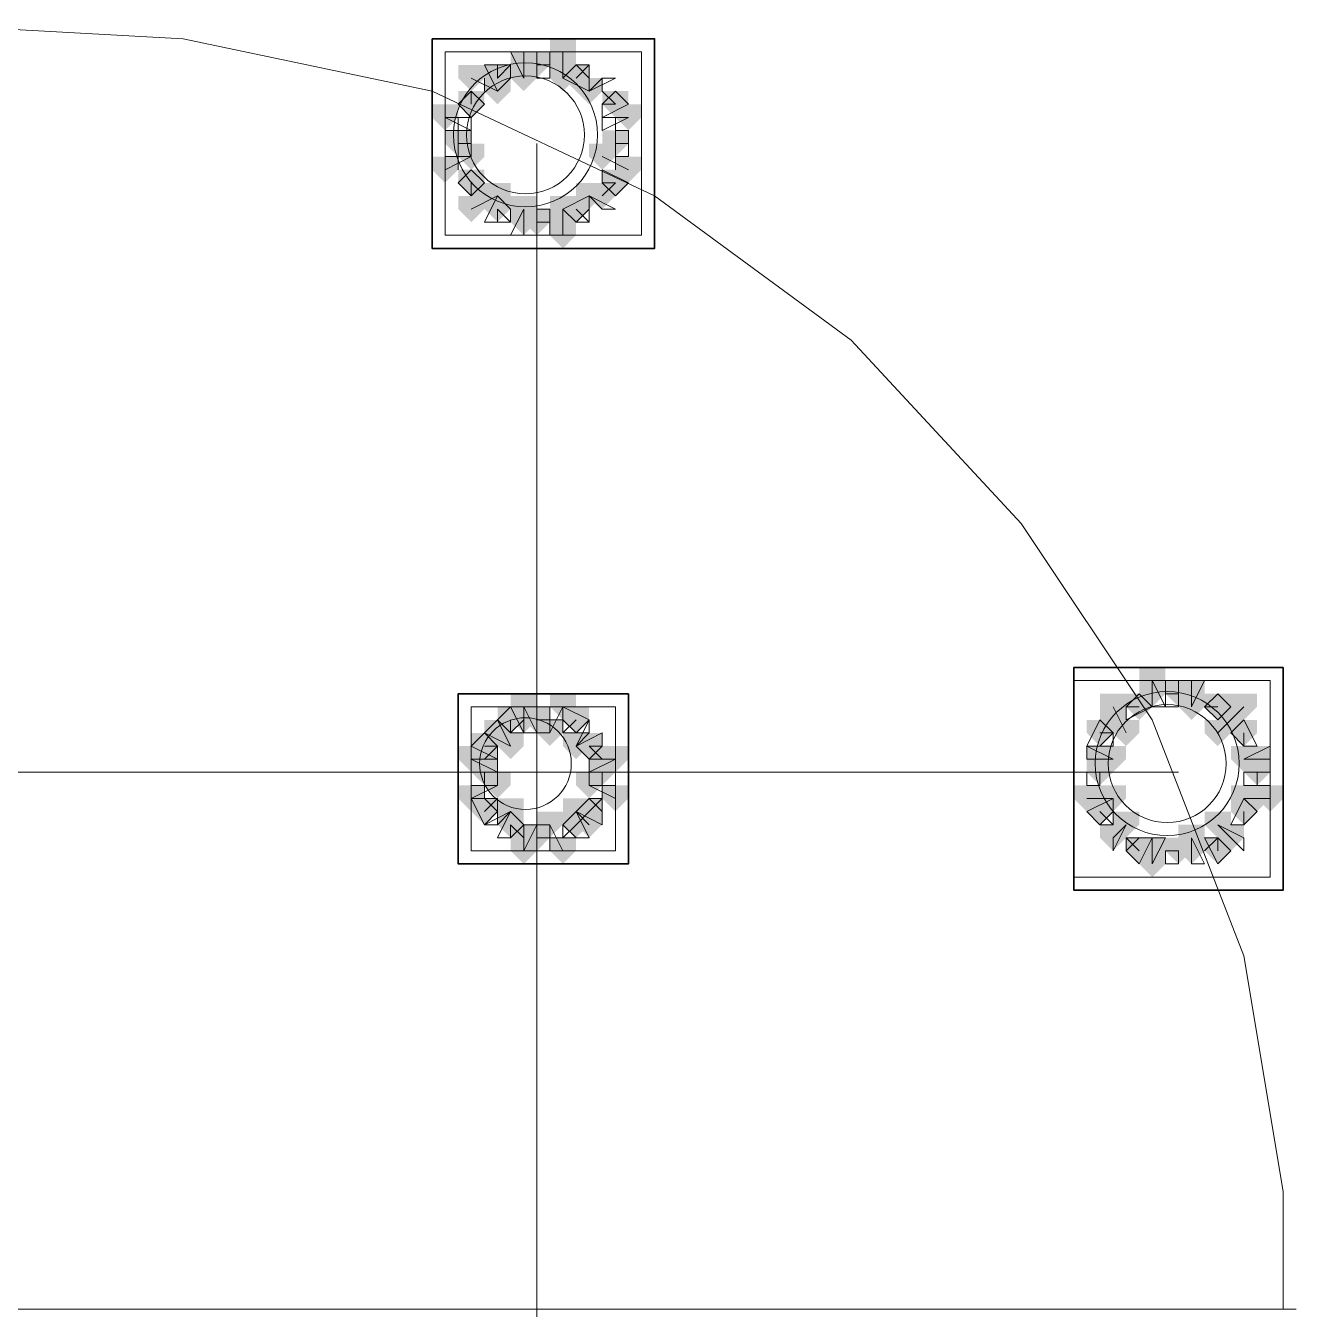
# Model space of a CAD drawing. Header units: millimetres. Extents: x 2315 to 4619, y 1334 to 1897.
# Drawn here: x 4074.12 to 4080.05, y 1554.71 to 1560.69 of the extents above; entities that cross this region are included whole.
import ezdxf

# ---------------------------------------------------------------- set-up
doc = ezdxf.new("R2010")
doc.units = ezdxf.units.MM
for name, color, linetype, true_color in [('PDF_10', 7, 'Continuous', 0x00b85c), ('PDF_AXIS', 7, 'Continuous', 0x00b85c), ('PDF_柱构件', 7, 'Continuous', 0x00b85c), ('PDF_转运站初步方案', 7, 'Continuous', 0x00b85c)]:
    doc.layers.add(name, color=color, linetype=linetype, true_color=true_color)
doc.layers.add('PDF_中心线层', color=1, linetype='Continuous')
doc.layers.add('PDF_粗实线层', color=7, linetype='Continuous')

msp = doc.modelspace()

# ---------------------------------------------------------------- hatches: boundary and pattern name
at = {"layer": 'PDF_10', "transparency": 33554559}
for points in [[(4076.5026, 1560.5703), (4076.4415, 1560.5703), (4076.4415, 1560.5093), (4076.5026, 1560.4482), (4076.5637, 1560.5093), (4076.5637, 1560.5703)], [(4076.5026, 1560.5703), (4076.4415, 1560.5703), (4076.4415, 1560.5093), (4076.5026, 1560.4482), (4076.5637, 1560.5093), (4076.5637, 1560.5703)], [(4076.3194, 1560.5093), (4076.2583, 1560.5093), (4076.2583, 1560.4482), (4076.3194, 1560.3871), (4076.3804, 1560.4482), (4076.3804, 1560.5093)], [(4076.3194, 1560.5093), (4076.2583, 1560.5093), (4076.2583, 1560.4482), (4076.3194, 1560.3871), (4076.3804, 1560.4482), (4076.3804, 1560.5093)], [(4076.6858, 1560.5093), (4076.6248, 1560.5093), (4076.6248, 1560.4482), (4076.6858, 1560.3871), (4076.7469, 1560.4482), (4076.7469, 1560.5093)], [(4076.6858, 1560.5093), (4076.6248, 1560.5093), (4076.6248, 1560.4482), (4076.6858, 1560.3871), (4076.7469, 1560.4482), (4076.7469, 1560.5093)], [(4076.1972, 1560.3871), (4076.1361, 1560.3871), (4076.1361, 1560.326), (4076.1972, 1560.2649), (4076.2583, 1560.326), (4076.2583, 1560.3871)], [(4076.1972, 1560.3871), (4076.1361, 1560.3871), (4076.1361, 1560.326), (4076.1972, 1560.2649), (4076.2583, 1560.326), (4076.2583, 1560.3871)], [(4076.1972, 1560.3871), (4076.1361, 1560.3871), (4076.1361, 1560.326), (4076.1972, 1560.2649), (4076.2583, 1560.326), (4076.2583, 1560.3871)], [(4076.8691, 1560.3871), (4076.808, 1560.3871), (4076.808, 1560.326), (4076.8691, 1560.2649), (4076.9302, 1560.326), (4076.9302, 1560.3871)], [(4076.8691, 1560.3871), (4076.808, 1560.3871), (4076.808, 1560.326), (4076.8691, 1560.2649), (4076.9302, 1560.326), (4076.9302, 1560.3871)], [(4076.1361, 1560.2039), (4076.075, 1560.2039), (4076.075, 1560.1428), (4076.1361, 1560.0817), (4076.1972, 1560.1428), (4076.1972, 1560.2039)], [(4076.1361, 1560.2039), (4076.075, 1560.2039), (4076.075, 1560.1428), (4076.1361, 1560.0817), (4076.1972, 1560.1428), (4076.1972, 1560.2039)], [(4076.8691, 1560.2039), (4076.808, 1560.2039), (4076.808, 1560.1428), (4076.8691, 1560.0817), (4076.9302, 1560.1428), (4076.9302, 1560.2039)], [(4076.8691, 1560.2039), (4076.808, 1560.2039), (4076.808, 1560.1428), (4076.8691, 1560.0817), (4076.9302, 1560.1428), (4076.9302, 1560.2039)], [(4076.1972, 1560.0206), (4076.1361, 1560.0206), (4076.1361, 1559.9595), (4076.1972, 1559.8985), (4076.2583, 1559.9595), (4076.2583, 1560.0206)], [(4076.1972, 1560.0206), (4076.1361, 1560.0206), (4076.1361, 1559.9595), (4076.1972, 1559.8985), (4076.2583, 1559.9595), (4076.2583, 1560.0206)], [(4076.1972, 1560.0206), (4076.1361, 1560.0206), (4076.1361, 1559.9595), (4076.1972, 1559.8985), (4076.2583, 1559.9595), (4076.2583, 1560.0206)], [(4076.8691, 1560.0206), (4076.808, 1560.0206), (4076.808, 1559.9595), (4076.8691, 1559.8985), (4076.9302, 1559.9595), (4076.9302, 1560.0206)], [(4076.8691, 1560.0206), (4076.808, 1560.0206), (4076.808, 1559.9595), (4076.8691, 1559.8985), (4076.9302, 1559.9595), (4076.9302, 1560.0206)], [(4076.3194, 1559.8985), (4076.2583, 1559.8985), (4076.2583, 1559.8374), (4076.3194, 1559.7763), (4076.3804, 1559.8374), (4076.3804, 1559.8985)], [(4076.3194, 1559.8985), (4076.2583, 1559.8985), (4076.2583, 1559.8374), (4076.3194, 1559.7763), (4076.3804, 1559.8374), (4076.3804, 1559.8985)], [(4076.6858, 1559.8985), (4076.6248, 1559.8985), (4076.6248, 1559.8374), (4076.6858, 1559.7763), (4076.7469, 1559.8374), (4076.7469, 1559.8985)], [(4076.6858, 1559.8985), (4076.6248, 1559.8985), (4076.6248, 1559.8374), (4076.6858, 1559.7763), (4076.7469, 1559.8374), (4076.7469, 1559.8985)], [(4076.5026, 1559.8374), (4076.4415, 1559.8374), (4076.4415, 1559.7763), (4076.5026, 1559.7152), (4076.5637, 1559.7763), (4076.5637, 1559.8374)], [(4076.5026, 1559.8374), (4076.4415, 1559.8374), (4076.4415, 1559.7763), (4076.5026, 1559.7152), (4076.5637, 1559.7763), (4076.5637, 1559.8374)], [(4079.4956, 1557.6385), (4079.4345, 1557.6385), (4079.4345, 1557.5774), (4079.4956, 1557.5163), (4079.5566, 1557.5774), (4079.5566, 1557.6385)], [(4079.4956, 1557.6385), (4079.4345, 1557.6385), (4079.4345, 1557.5774), (4079.4956, 1557.5163), (4079.5566, 1557.5774), (4079.5566, 1557.6385)], [(4079.3123, 1557.5774), (4079.2512, 1557.5774), (4079.2512, 1557.5163), (4079.3123, 1557.4552), (4079.3734, 1557.5163), (4079.3734, 1557.5774)], [(4079.3123, 1557.5774), (4079.2512, 1557.5774), (4079.2512, 1557.5163), (4079.3123, 1557.4552), (4079.3734, 1557.5163), (4079.3734, 1557.5774)], [(4079.6788, 1557.5774), (4079.6177, 1557.5774), (4079.6177, 1557.5163), (4079.6788, 1557.4552), (4079.7399, 1557.5163), (4079.7399, 1557.5774)], [(4079.6788, 1557.5774), (4079.6177, 1557.5774), (4079.6177, 1557.5163), (4079.6788, 1557.4552), (4079.7399, 1557.5163), (4079.7399, 1557.5774)], [(4079.6788, 1557.5774), (4079.6177, 1557.5774), (4079.6177, 1557.5163), (4079.6788, 1557.4552), (4079.7399, 1557.5163), (4079.7399, 1557.5774)], [(4076.3804, 1557.5163), (4076.3194, 1557.5163), (4076.3194, 1557.4552), (4076.3804, 1557.3941), (4076.4415, 1557.4552), (4076.4415, 1557.5163)], [(4076.3804, 1557.5163), (4076.3194, 1557.5163), (4076.3194, 1557.4552), (4076.3804, 1557.3941), (4076.4415, 1557.4552), (4076.4415, 1557.5163)], [(4076.5026, 1557.5163), (4076.4415, 1557.5163), (4076.4415, 1557.4552), (4076.5026, 1557.3941), (4076.5637, 1557.4552), (4076.5637, 1557.5163)], [(4076.5026, 1557.5163), (4076.4415, 1557.5163), (4076.4415, 1557.4552), (4076.5026, 1557.3941), (4076.5637, 1557.4552), (4076.5637, 1557.5163)], [(4076.6858, 1557.5163), (4076.6248, 1557.5163), (4076.6248, 1557.4552), (4076.6858, 1557.3941), (4076.7469, 1557.4552), (4076.7469, 1557.5163)], [(4076.6858, 1557.5163), (4076.6248, 1557.5163), (4076.6248, 1557.4552), (4076.6858, 1557.3941), (4076.7469, 1557.4552), (4076.7469, 1557.5163)], [(4079.1291, 1557.4552), (4079.068, 1557.4552), (4079.068, 1557.3941), (4079.1291, 1557.333), (4079.1902, 1557.3941), (4079.1902, 1557.4552)], [(4079.1291, 1557.4552), (4079.068, 1557.4552), (4079.068, 1557.3941), (4079.1291, 1557.333), (4079.1902, 1557.3941), (4079.1902, 1557.4552)], [(4079.801, 1557.4552), (4079.7399, 1557.4552), (4079.7399, 1557.3941), (4079.801, 1557.333), (4079.8621, 1557.3941), (4079.8621, 1557.4552)], [(4079.801, 1557.4552), (4079.7399, 1557.4552), (4079.7399, 1557.3941), (4079.801, 1557.333), (4079.8621, 1557.3941), (4079.8621, 1557.4552)], [(4079.801, 1557.4552), (4079.7399, 1557.4552), (4079.7399, 1557.3941), (4079.801, 1557.333), (4079.8621, 1557.3941), (4079.8621, 1557.4552)], [(4076.2583, 1557.3941), (4076.1972, 1557.3941), (4076.1972, 1557.333), (4076.2583, 1557.272), (4076.3194, 1557.333), (4076.3194, 1557.3941)], [(4076.2583, 1557.3941), (4076.1972, 1557.3941), (4076.1972, 1557.333), (4076.2583, 1557.272), (4076.3194, 1557.333), (4076.3194, 1557.3941)], [(4076.7469, 1557.3941), (4076.6858, 1557.3941), (4076.6858, 1557.333), (4076.7469, 1557.272), (4076.808, 1557.333), (4076.808, 1557.3941)], [(4076.7469, 1557.3941), (4076.6858, 1557.3941), (4076.6858, 1557.333), (4076.7469, 1557.272), (4076.808, 1557.333), (4076.808, 1557.3941)], [(4076.2583, 1557.272), (4076.1972, 1557.272), (4076.1972, 1557.2109), (4076.2583, 1557.1498), (4076.3194, 1557.2109), (4076.3194, 1557.272)], [(4076.2583, 1557.272), (4076.1972, 1557.272), (4076.1972, 1557.2109), (4076.2583, 1557.1498), (4076.3194, 1557.2109), (4076.3194, 1557.272)], [(4076.808, 1557.272), (4076.7469, 1557.272), (4076.7469, 1557.2109), (4076.808, 1557.1498), (4076.8691, 1557.2109), (4076.8691, 1557.272)], [(4076.808, 1557.272), (4076.7469, 1557.272), (4076.7469, 1557.2109), (4076.808, 1557.1498), (4076.8691, 1557.2109), (4076.8691, 1557.272)], [(4079.1291, 1557.272), (4079.068, 1557.272), (4079.068, 1557.2109), (4079.1291, 1557.1498), (4079.1902, 1557.2109), (4079.1902, 1557.272)], [(4079.1291, 1557.272), (4079.068, 1557.272), (4079.068, 1557.2109), (4079.1291, 1557.1498), (4079.1902, 1557.2109), (4079.1902, 1557.272)], [(4079.8621, 1557.272), (4079.801, 1557.272), (4079.801, 1557.2109), (4079.8621, 1557.1498), (4079.9231, 1557.2109), (4079.9231, 1557.272)], [(4079.8621, 1557.272), (4079.801, 1557.272), (4079.801, 1557.2109), (4079.8621, 1557.1498), (4079.9231, 1557.2109), (4079.9231, 1557.272)], [(4076.2583, 1557.0887), (4076.1972, 1557.0887), (4076.1972, 1557.0276), (4076.2583, 1556.9666), (4076.3194, 1557.0276), (4076.3194, 1557.0887)], [(4076.2583, 1557.0887), (4076.1972, 1557.0887), (4076.1972, 1557.0276), (4076.2583, 1556.9666), (4076.3194, 1557.0276), (4076.3194, 1557.0887)], [(4076.7469, 1557.0887), (4076.6858, 1557.0887), (4076.6858, 1557.0276), (4076.7469, 1556.9666), (4076.808, 1557.0276), (4076.808, 1557.0887)], [(4076.7469, 1557.0887), (4076.6858, 1557.0887), (4076.6858, 1557.0276), (4076.7469, 1556.9666), (4076.808, 1557.0276), (4076.808, 1557.0887)], [(4079.1291, 1557.0887), (4079.068, 1557.0887), (4079.068, 1557.0276), (4079.1291, 1556.9666), (4079.1902, 1557.0276), (4079.1902, 1557.0887)], [(4079.1291, 1557.0887), (4079.068, 1557.0887), (4079.068, 1557.0276), (4079.1291, 1556.9666), (4079.1902, 1557.0276), (4079.1902, 1557.0887)], [(4079.801, 1557.0887), (4079.7399, 1557.0887), (4079.7399, 1557.0276), (4079.801, 1556.9666), (4079.8621, 1557.0276), (4079.8621, 1557.0887)], [(4079.801, 1557.0887), (4079.7399, 1557.0887), (4079.7399, 1557.0276), (4079.801, 1556.9666), (4079.8621, 1557.0276), (4079.8621, 1557.0887)], [(4076.3804, 1557.0276), (4076.3194, 1557.0276), (4076.3194, 1556.9666), (4076.3804, 1556.9055), (4076.4415, 1556.9666), (4076.4415, 1557.0276)], [(4076.3804, 1557.0276), (4076.3194, 1557.0276), (4076.3194, 1556.9666), (4076.3804, 1556.9055), (4076.4415, 1556.9666), (4076.4415, 1557.0276)], [(4076.6858, 1557.0276), (4076.6248, 1557.0276), (4076.6248, 1556.9666), (4076.6858, 1556.9055), (4076.7469, 1556.9666), (4076.7469, 1557.0276)], [(4076.6858, 1557.0276), (4076.6248, 1557.0276), (4076.6248, 1556.9666), (4076.6858, 1556.9055), (4076.7469, 1556.9666), (4076.7469, 1557.0276)], [(4076.5026, 1556.9666), (4076.4415, 1556.9666), (4076.4415, 1556.9055), (4076.5026, 1556.8444), (4076.5637, 1556.9055), (4076.5637, 1556.9666)], [(4076.5026, 1556.9666), (4076.4415, 1556.9666), (4076.4415, 1556.9055), (4076.5026, 1556.8444), (4076.5637, 1556.9055), (4076.5637, 1556.9666)], [(4079.3123, 1556.9055), (4079.2512, 1556.9055), (4079.2512, 1556.8444), (4079.3123, 1556.7833), (4079.3734, 1556.8444), (4079.3734, 1556.9055)], [(4079.3123, 1556.9055), (4079.2512, 1556.9055), (4079.2512, 1556.8444), (4079.3123, 1556.7833), (4079.3734, 1556.8444), (4079.3734, 1556.9055)], [(4079.4956, 1556.9055), (4079.4345, 1556.9055), (4079.4345, 1556.8444), (4079.4956, 1556.7833), (4079.5566, 1556.8444), (4079.5566, 1556.9055)], [(4079.4956, 1556.9055), (4079.4345, 1556.9055), (4079.4345, 1556.8444), (4079.4956, 1556.7833), (4079.5566, 1556.8444), (4079.5566, 1556.9055)], [(4079.6788, 1556.9055), (4079.6177, 1556.9055), (4079.6177, 1556.8444), (4079.6788, 1556.7833), (4079.7399, 1556.8444), (4079.7399, 1556.9055)], [(4079.6788, 1556.9055), (4079.6177, 1556.9055), (4079.6177, 1556.8444), (4079.6788, 1556.7833), (4079.7399, 1556.8444), (4079.7399, 1556.9055)]]:
    msp.add_hatch(color=256, dxfattribs=at).paths.add_polyline_path(points)
at = {"layer": 'PDF_柱构件', "transparency": 33554559}
for points in [[(4076.6248, 1560.6314), (4076.5637, 1560.6314), (4076.5637, 1560.5703), (4076.6248, 1560.5093), (4076.6858, 1560.5703), (4076.6858, 1560.6314)], [(4076.4415, 1560.5703), (4076.3804, 1560.5703), (4076.3804, 1560.5093), (4076.4415, 1560.4482), (4076.5026, 1560.5093), (4076.5026, 1560.5703)], [(4076.6248, 1560.5703), (4076.5637, 1560.5703), (4076.5637, 1560.5093), (4076.6248, 1560.4482), (4076.6858, 1560.5093), (4076.6858, 1560.5703)], [(4076.1972, 1560.5093), (4076.1361, 1560.5093), (4076.1361, 1560.4482), (4076.1972, 1560.3871), (4076.2583, 1560.4482), (4076.2583, 1560.5093)], [(4076.4415, 1560.5093), (4076.3804, 1560.5093), (4076.3804, 1560.4482), (4076.4415, 1560.3871), (4076.5026, 1560.4482), (4076.5026, 1560.5093)], [(4076.6248, 1560.5093), (4076.5637, 1560.5093), (4076.5637, 1560.4482), (4076.6248, 1560.3871), (4076.6858, 1560.4482), (4076.6858, 1560.5093)], [(4076.3194, 1560.4482), (4076.2583, 1560.4482), (4076.2583, 1560.3871), (4076.3194, 1560.326), (4076.3804, 1560.3871), (4076.3804, 1560.4482)], [(4076.7469, 1560.4482), (4076.6858, 1560.4482), (4076.6858, 1560.3871), (4076.7469, 1560.326), (4076.808, 1560.3871), (4076.808, 1560.4482)], [(4076.075, 1560.326), (4076.0139, 1560.326), (4076.0139, 1560.2649), (4076.075, 1560.2039), (4076.1361, 1560.2649), (4076.1361, 1560.326)], [(4076.9302, 1560.326), (4076.8691, 1560.326), (4076.8691, 1560.2649), (4076.9302, 1560.2039), (4076.9912, 1560.2649), (4076.9912, 1560.326)], [(4076.1972, 1560.1428), (4076.1361, 1560.1428), (4076.1361, 1560.0817), (4076.1972, 1560.0206), (4076.2583, 1560.0817), (4076.2583, 1560.1428)], [(4076.808, 1560.1428), (4076.7469, 1560.1428), (4076.7469, 1560.0817), (4076.808, 1560.0206), (4076.8691, 1560.0817), (4076.8691, 1560.1428)], [(4076.075, 1560.0817), (4076.0139, 1560.0817), (4076.0139, 1560.0206), (4076.075, 1559.9595), (4076.1361, 1560.0206), (4076.1361, 1560.0817)], [(4076.9302, 1560.0817), (4076.8691, 1560.0817), (4076.8691, 1560.0206), (4076.9302, 1559.9595), (4076.9912, 1560.0206), (4076.9912, 1560.0817)], [(4076.2583, 1559.9595), (4076.1972, 1559.9595), (4076.1972, 1559.8985), (4076.2583, 1559.8374), (4076.3194, 1559.8985), (4076.3194, 1559.9595)], [(4076.3194, 1559.9595), (4076.2583, 1559.9595), (4076.2583, 1559.8985), (4076.3194, 1559.8374), (4076.3804, 1559.8985), (4076.3804, 1559.9595)], [(4076.7469, 1559.9595), (4076.6858, 1559.9595), (4076.6858, 1559.8985), (4076.7469, 1559.8374), (4076.808, 1559.8985), (4076.808, 1559.9595)], [(4076.808, 1559.9595), (4076.7469, 1559.9595), (4076.7469, 1559.8985), (4076.808, 1559.8374), (4076.8691, 1559.8985), (4076.8691, 1559.9595)], [(4076.1972, 1559.8985), (4076.1361, 1559.8985), (4076.1361, 1559.8374), (4076.1972, 1559.7763), (4076.2583, 1559.8374), (4076.2583, 1559.8985)], [(4076.4415, 1559.8985), (4076.3804, 1559.8985), (4076.3804, 1559.8374), (4076.4415, 1559.7763), (4076.5026, 1559.8374), (4076.5026, 1559.8985)], [(4076.6248, 1559.8985), (4076.5637, 1559.8985), (4076.5637, 1559.8374), (4076.6248, 1559.7763), (4076.6858, 1559.8374), (4076.6858, 1559.8985)], [(4076.4415, 1559.8374), (4076.3804, 1559.8374), (4076.3804, 1559.7763), (4076.4415, 1559.7152), (4076.5026, 1559.7763), (4076.5026, 1559.8374)], [(4076.6248, 1559.8374), (4076.5637, 1559.8374), (4076.5637, 1559.7763), (4076.6248, 1559.7152), (4076.6858, 1559.7763), (4076.6858, 1559.8374)], [(4076.6248, 1559.7763), (4076.5637, 1559.7763), (4076.5637, 1559.7152), (4076.6248, 1559.6541), (4076.6858, 1559.7152), (4076.6858, 1559.7763)], [(4079.3734, 1557.6995), (4079.3123, 1557.6995), (4079.3123, 1557.6385), (4079.3734, 1557.5774), (4079.4345, 1557.6385), (4079.4345, 1557.6995)], [(4079.3734, 1557.6385), (4079.3123, 1557.6385), (4079.3123, 1557.5774), (4079.3734, 1557.5163), (4079.4345, 1557.5774), (4079.4345, 1557.6385)], [(4079.5566, 1557.6385), (4079.4956, 1557.6385), (4079.4956, 1557.5774), (4079.5566, 1557.5163), (4079.6177, 1557.5774), (4079.6177, 1557.6385)], [(4076.4415, 1557.5774), (4076.3804, 1557.5774), (4076.3804, 1557.5163), (4076.4415, 1557.4552), (4076.5026, 1557.5163), (4076.5026, 1557.5774)], [(4076.6248, 1557.5774), (4076.5637, 1557.5774), (4076.5637, 1557.5163), (4076.6248, 1557.4552), (4076.6858, 1557.5163), (4076.6858, 1557.5774)], [(4079.1902, 1557.5774), (4079.1291, 1557.5774), (4079.1291, 1557.5163), (4079.1902, 1557.4552), (4079.2512, 1557.5163), (4079.2512, 1557.5774)], [(4079.5566, 1557.5774), (4079.4956, 1557.5774), (4079.4956, 1557.5163), (4079.5566, 1557.4552), (4079.6177, 1557.5163), (4079.6177, 1557.5774)], [(4079.801, 1557.5774), (4079.7399, 1557.5774), (4079.7399, 1557.5163), (4079.801, 1557.4552), (4079.8621, 1557.5163), (4079.8621, 1557.5774)], [(4076.4415, 1557.5163), (4076.3804, 1557.5163), (4076.3804, 1557.4552), (4076.4415, 1557.3941), (4076.5026, 1557.4552), (4076.5026, 1557.5163)], [(4079.1902, 1557.5163), (4079.1291, 1557.5163), (4079.1291, 1557.4552), (4079.1902, 1557.3941), (4079.2512, 1557.4552), (4079.2512, 1557.5163)], [(4079.7399, 1557.5163), (4079.6788, 1557.5163), (4079.6788, 1557.4552), (4079.7399, 1557.3941), (4079.801, 1557.4552), (4079.801, 1557.5163)], [(4076.3194, 1557.4552), (4076.2583, 1557.4552), (4076.2583, 1557.3941), (4076.3194, 1557.333), (4076.3804, 1557.3941), (4076.3804, 1557.4552)], [(4076.5637, 1557.4552), (4076.5026, 1557.4552), (4076.5026, 1557.3941), (4076.5637, 1557.333), (4076.6248, 1557.3941), (4076.6248, 1557.4552)], [(4079.2512, 1557.4552), (4079.1902, 1557.4552), (4079.1902, 1557.3941), (4079.2512, 1557.333), (4079.3123, 1557.3941), (4079.3123, 1557.4552)], [(4079.6788, 1557.4552), (4079.6177, 1557.4552), (4079.6177, 1557.3941), (4079.6788, 1557.333), (4079.7399, 1557.3941), (4079.7399, 1557.4552)], [(4076.3804, 1557.3941), (4076.3194, 1557.3941), (4076.3194, 1557.333), (4076.3804, 1557.272), (4076.4415, 1557.333), (4076.4415, 1557.3941)], [(4076.6858, 1557.3941), (4076.6248, 1557.3941), (4076.6248, 1557.333), (4076.6858, 1557.272), (4076.7469, 1557.333), (4076.7469, 1557.3941)], [(4076.1972, 1557.333), (4076.1361, 1557.333), (4076.1361, 1557.272), (4076.1972, 1557.2109), (4076.2583, 1557.272), (4076.2583, 1557.333)], [(4076.2583, 1557.333), (4076.1972, 1557.333), (4076.1972, 1557.272), (4076.2583, 1557.2109), (4076.3194, 1557.272), (4076.3194, 1557.333)], [(4076.808, 1557.333), (4076.7469, 1557.333), (4076.7469, 1557.272), (4076.808, 1557.2109), (4076.8691, 1557.272), (4076.8691, 1557.333)], [(4076.8691, 1557.333), (4076.808, 1557.333), (4076.808, 1557.272), (4076.8691, 1557.2109), (4076.9302, 1557.272), (4076.9302, 1557.333)], [(4079.1291, 1557.333), (4079.068, 1557.333), (4079.068, 1557.272), (4079.1291, 1557.2109), (4079.1902, 1557.272), (4079.1902, 1557.333)], [(4079.1902, 1557.333), (4079.1291, 1557.333), (4079.1291, 1557.272), (4079.1902, 1557.2109), (4079.2512, 1557.272), (4079.2512, 1557.333)], [(4079.801, 1557.333), (4079.7399, 1557.333), (4079.7399, 1557.272), (4079.801, 1557.2109), (4079.8621, 1557.272), (4079.8621, 1557.333)], [(4079.8621, 1557.333), (4079.801, 1557.333), (4079.801, 1557.272), (4079.8621, 1557.2109), (4079.9231, 1557.272), (4079.9231, 1557.333)], [(4076.3194, 1557.2109), (4076.2583, 1557.2109), (4076.2583, 1557.1498), (4076.3194, 1557.0887), (4076.3804, 1557.1498), (4076.3804, 1557.2109)], [(4076.7469, 1557.2109), (4076.6858, 1557.2109), (4076.6858, 1557.1498), (4076.7469, 1557.0887), (4076.808, 1557.1498), (4076.808, 1557.2109)], [(4076.1972, 1557.1498), (4076.1361, 1557.1498), (4076.1361, 1557.0887), (4076.1972, 1557.0276), (4076.2583, 1557.0887), (4076.2583, 1557.1498)], [(4076.8691, 1557.1498), (4076.808, 1557.1498), (4076.808, 1557.0887), (4076.8691, 1557.0276), (4076.9302, 1557.0887), (4076.9302, 1557.1498)], [(4079.068, 1557.1498), (4079.0069, 1557.1498), (4079.0069, 1557.0887), (4079.068, 1557.0276), (4079.1291, 1557.0887), (4079.1291, 1557.1498)], [(4079.1291, 1557.1498), (4079.068, 1557.1498), (4079.068, 1557.0887), (4079.1291, 1557.0276), (4079.1902, 1557.0887), (4079.1902, 1557.1498)], [(4079.1902, 1557.1498), (4079.1291, 1557.1498), (4079.1291, 1557.0887), (4079.1902, 1557.0276), (4079.2512, 1557.0887), (4079.2512, 1557.1498)], [(4079.801, 1557.1498), (4079.7399, 1557.1498), (4079.7399, 1557.0887), (4079.801, 1557.0276), (4079.8621, 1557.0887), (4079.8621, 1557.1498)], [(4079.8621, 1557.1498), (4079.801, 1557.1498), (4079.801, 1557.0887), (4079.8621, 1557.0276), (4079.9231, 1557.0887), (4079.9231, 1557.1498)], [(4079.9231, 1557.1498), (4079.8621, 1557.1498), (4079.8621, 1557.0887), (4079.9231, 1557.0276), (4079.9842, 1557.0887), (4079.9842, 1557.1498)], [(4076.3804, 1557.0887), (4076.3194, 1557.0887), (4076.3194, 1557.0276), (4076.3804, 1556.9666), (4076.4415, 1557.0276), (4076.4415, 1557.0887)], [(4076.6858, 1557.0887), (4076.6248, 1557.0887), (4076.6248, 1557.0276), (4076.6858, 1556.9666), (4076.7469, 1557.0276), (4076.7469, 1557.0887)], [(4076.5637, 1557.0276), (4076.5026, 1557.0276), (4076.5026, 1556.9666), (4076.5637, 1556.9055), (4076.6248, 1556.9666), (4076.6248, 1557.0276)], [(4076.7469, 1557.0276), (4076.6858, 1557.0276), (4076.6858, 1556.9666), (4076.7469, 1556.9055), (4076.808, 1556.9666), (4076.808, 1557.0276)], [(4079.2512, 1557.0276), (4079.1902, 1557.0276), (4079.1902, 1556.9666), (4079.2512, 1556.9055), (4079.3123, 1556.9666), (4079.3123, 1557.0276)], [(4079.6788, 1557.0276), (4079.6177, 1557.0276), (4079.6177, 1556.9666), (4079.6788, 1556.9055), (4079.7399, 1556.9666), (4079.7399, 1557.0276)], [(4076.4415, 1556.9666), (4076.3804, 1556.9666), (4076.3804, 1556.9055), (4076.4415, 1556.8444), (4076.5026, 1556.9055), (4076.5026, 1556.9666)], [(4079.1902, 1556.9666), (4079.1291, 1556.9666), (4079.1291, 1556.9055), (4079.1902, 1556.8444), (4079.2512, 1556.9055), (4079.2512, 1556.9666)], [(4079.5566, 1556.9666), (4079.4956, 1556.9666), (4079.4956, 1556.9055), (4079.5566, 1556.8444), (4079.6177, 1556.9055), (4079.6177, 1556.9666)], [(4079.7399, 1556.9666), (4079.6788, 1556.9666), (4079.6788, 1556.9055), (4079.7399, 1556.8444), (4079.801, 1556.9055), (4079.801, 1556.9666)], [(4076.4415, 1556.9055), (4076.3804, 1556.9055), (4076.3804, 1556.8444), (4076.4415, 1556.7833), (4076.5026, 1556.8444), (4076.5026, 1556.9055)], [(4076.6248, 1556.9055), (4076.5637, 1556.9055), (4076.5637, 1556.8444), (4076.6248, 1556.7833), (4076.6858, 1556.8444), (4076.6858, 1556.9055)], [(4079.3734, 1556.9055), (4079.3123, 1556.9055), (4079.3123, 1556.8444), (4079.3734, 1556.7833), (4079.4345, 1556.8444), (4079.4345, 1556.9055)], [(4079.5566, 1556.9055), (4079.4956, 1556.9055), (4079.4956, 1556.8444), (4079.5566, 1556.7833), (4079.6177, 1556.8444), (4079.6177, 1556.9055)], [(4079.3734, 1556.8444), (4079.3123, 1556.8444), (4079.3123, 1556.7833), (4079.3734, 1556.7222), (4079.4345, 1556.7833), (4079.4345, 1556.8444)]]:
    msp.add_hatch(color=256, dxfattribs=at).paths.add_polyline_path(points)
at = {"layer": 'PDF_转运站初步方案', "transparency": 33554559}
for points in [[(4076.5026, 1560.5703), (4076.4415, 1560.5703), (4076.4415, 1560.5093), (4076.5026, 1560.4482), (4076.5637, 1560.5093), (4076.5637, 1560.5703)], [(4076.5026, 1560.5703), (4076.4415, 1560.5703), (4076.4415, 1560.5093), (4076.5026, 1560.4482), (4076.5637, 1560.5093), (4076.5637, 1560.5703)], [(4076.3194, 1560.5093), (4076.2583, 1560.5093), (4076.2583, 1560.4482), (4076.3194, 1560.3871), (4076.3804, 1560.4482), (4076.3804, 1560.5093)], [(4076.3194, 1560.5093), (4076.2583, 1560.5093), (4076.2583, 1560.4482), (4076.3194, 1560.3871), (4076.3804, 1560.4482), (4076.3804, 1560.5093)], [(4076.6858, 1560.5093), (4076.6248, 1560.5093), (4076.6248, 1560.4482), (4076.6858, 1560.3871), (4076.7469, 1560.4482), (4076.7469, 1560.5093)], [(4076.6858, 1560.5093), (4076.6248, 1560.5093), (4076.6248, 1560.4482), (4076.6858, 1560.3871), (4076.7469, 1560.4482), (4076.7469, 1560.5093)], [(4076.1972, 1560.3871), (4076.1361, 1560.3871), (4076.1361, 1560.326), (4076.1972, 1560.2649), (4076.2583, 1560.326), (4076.2583, 1560.3871)], [(4076.1972, 1560.3871), (4076.1361, 1560.3871), (4076.1361, 1560.326), (4076.1972, 1560.2649), (4076.2583, 1560.326), (4076.2583, 1560.3871)], [(4076.8691, 1560.3871), (4076.808, 1560.3871), (4076.808, 1560.326), (4076.8691, 1560.2649), (4076.9302, 1560.326), (4076.9302, 1560.3871)], [(4076.8691, 1560.3871), (4076.808, 1560.3871), (4076.808, 1560.326), (4076.8691, 1560.2649), (4076.9302, 1560.326), (4076.9302, 1560.3871)], [(4076.1361, 1560.2039), (4076.075, 1560.2039), (4076.075, 1560.1428), (4076.1361, 1560.0817), (4076.1972, 1560.1428), (4076.1972, 1560.2039)], [(4076.1361, 1560.2039), (4076.075, 1560.2039), (4076.075, 1560.1428), (4076.1361, 1560.0817), (4076.1972, 1560.1428), (4076.1972, 1560.2039)], [(4076.8691, 1560.2039), (4076.808, 1560.2039), (4076.808, 1560.1428), (4076.8691, 1560.0817), (4076.9302, 1560.1428), (4076.9302, 1560.2039)], [(4076.8691, 1560.2039), (4076.808, 1560.2039), (4076.808, 1560.1428), (4076.8691, 1560.0817), (4076.9302, 1560.1428), (4076.9302, 1560.2039)], [(4076.1972, 1560.0206), (4076.1361, 1560.0206), (4076.1361, 1559.9595), (4076.1972, 1559.8985), (4076.2583, 1559.9595), (4076.2583, 1560.0206)], [(4076.1972, 1560.0206), (4076.1361, 1560.0206), (4076.1361, 1559.9595), (4076.1972, 1559.8985), (4076.2583, 1559.9595), (4076.2583, 1560.0206)], [(4076.8691, 1560.0206), (4076.808, 1560.0206), (4076.808, 1559.9595), (4076.8691, 1559.8985), (4076.9302, 1559.9595), (4076.9302, 1560.0206)], [(4076.8691, 1560.0206), (4076.808, 1560.0206), (4076.808, 1559.9595), (4076.8691, 1559.8985), (4076.9302, 1559.9595), (4076.9302, 1560.0206)], [(4076.3194, 1559.8985), (4076.2583, 1559.8985), (4076.2583, 1559.8374), (4076.3194, 1559.7763), (4076.3804, 1559.8374), (4076.3804, 1559.8985)], [(4076.3194, 1559.8985), (4076.2583, 1559.8985), (4076.2583, 1559.8374), (4076.3194, 1559.7763), (4076.3804, 1559.8374), (4076.3804, 1559.8985)], [(4076.6858, 1559.8985), (4076.6248, 1559.8985), (4076.6248, 1559.8374), (4076.6858, 1559.7763), (4076.7469, 1559.8374), (4076.7469, 1559.8985)], [(4076.6858, 1559.8985), (4076.6248, 1559.8985), (4076.6248, 1559.8374), (4076.6858, 1559.7763), (4076.7469, 1559.8374), (4076.7469, 1559.8985)], [(4076.5026, 1559.8374), (4076.4415, 1559.8374), (4076.4415, 1559.7763), (4076.5026, 1559.7152), (4076.5637, 1559.7763), (4076.5637, 1559.8374)], [(4076.5026, 1559.8374), (4076.4415, 1559.8374), (4076.4415, 1559.7763), (4076.5026, 1559.7152), (4076.5637, 1559.7763), (4076.5637, 1559.8374)], [(4079.4956, 1557.6385), (4079.4345, 1557.6385), (4079.4345, 1557.5774), (4079.4956, 1557.5163), (4079.5566, 1557.5774), (4079.5566, 1557.6385)], [(4079.4956, 1557.6385), (4079.4345, 1557.6385), (4079.4345, 1557.5774), (4079.4956, 1557.5163), (4079.5566, 1557.5774), (4079.5566, 1557.6385)], [(4079.3123, 1557.5774), (4079.2512, 1557.5774), (4079.2512, 1557.5163), (4079.3123, 1557.4552), (4079.3734, 1557.5163), (4079.3734, 1557.5774)], [(4079.3123, 1557.5774), (4079.2512, 1557.5774), (4079.2512, 1557.5163), (4079.3123, 1557.4552), (4079.3734, 1557.5163), (4079.3734, 1557.5774)], [(4079.6788, 1557.5774), (4079.6177, 1557.5774), (4079.6177, 1557.5163), (4079.6788, 1557.4552), (4079.7399, 1557.5163), (4079.7399, 1557.5774)], [(4079.6788, 1557.5774), (4079.6177, 1557.5774), (4079.6177, 1557.5163), (4079.6788, 1557.4552), (4079.7399, 1557.5163), (4079.7399, 1557.5774)], [(4076.3804, 1557.5163), (4076.3194, 1557.5163), (4076.3194, 1557.4552), (4076.3804, 1557.3941), (4076.4415, 1557.4552), (4076.4415, 1557.5163)], [(4076.3804, 1557.5163), (4076.3194, 1557.5163), (4076.3194, 1557.4552), (4076.3804, 1557.3941), (4076.4415, 1557.4552), (4076.4415, 1557.5163)], [(4076.5026, 1557.5163), (4076.4415, 1557.5163), (4076.4415, 1557.4552), (4076.5026, 1557.3941), (4076.5637, 1557.4552), (4076.5637, 1557.5163)], [(4076.5026, 1557.5163), (4076.4415, 1557.5163), (4076.4415, 1557.4552), (4076.5026, 1557.3941), (4076.5637, 1557.4552), (4076.5637, 1557.5163)], [(4076.6858, 1557.5163), (4076.6248, 1557.5163), (4076.6248, 1557.4552), (4076.6858, 1557.3941), (4076.7469, 1557.4552), (4076.7469, 1557.5163)], [(4076.6858, 1557.5163), (4076.6248, 1557.5163), (4076.6248, 1557.4552), (4076.6858, 1557.3941), (4076.7469, 1557.4552), (4076.7469, 1557.5163)], [(4079.1291, 1557.4552), (4079.068, 1557.4552), (4079.068, 1557.3941), (4079.1291, 1557.333), (4079.1902, 1557.3941), (4079.1902, 1557.4552)], [(4079.1291, 1557.4552), (4079.068, 1557.4552), (4079.068, 1557.3941), (4079.1291, 1557.333), (4079.1902, 1557.3941), (4079.1902, 1557.4552)], [(4079.801, 1557.4552), (4079.7399, 1557.4552), (4079.7399, 1557.3941), (4079.801, 1557.333), (4079.8621, 1557.3941), (4079.8621, 1557.4552)], [(4079.801, 1557.4552), (4079.7399, 1557.4552), (4079.7399, 1557.3941), (4079.801, 1557.333), (4079.8621, 1557.3941), (4079.8621, 1557.4552)], [(4076.2583, 1557.3941), (4076.1972, 1557.3941), (4076.1972, 1557.333), (4076.2583, 1557.272), (4076.3194, 1557.333), (4076.3194, 1557.3941)], [(4076.2583, 1557.3941), (4076.1972, 1557.3941), (4076.1972, 1557.333), (4076.2583, 1557.272), (4076.3194, 1557.333), (4076.3194, 1557.3941)], [(4076.7469, 1557.3941), (4076.6858, 1557.3941), (4076.6858, 1557.333), (4076.7469, 1557.272), (4076.808, 1557.333), (4076.808, 1557.3941)], [(4076.7469, 1557.3941), (4076.6858, 1557.3941), (4076.6858, 1557.333), (4076.7469, 1557.272), (4076.808, 1557.333), (4076.808, 1557.3941)], [(4076.2583, 1557.272), (4076.1972, 1557.272), (4076.1972, 1557.2109), (4076.2583, 1557.1498), (4076.3194, 1557.2109), (4076.3194, 1557.272)], [(4076.2583, 1557.272), (4076.1972, 1557.272), (4076.1972, 1557.2109), (4076.2583, 1557.1498), (4076.3194, 1557.2109), (4076.3194, 1557.272)], [(4076.808, 1557.272), (4076.7469, 1557.272), (4076.7469, 1557.2109), (4076.808, 1557.1498), (4076.8691, 1557.2109), (4076.8691, 1557.272)], [(4076.808, 1557.272), (4076.7469, 1557.272), (4076.7469, 1557.2109), (4076.808, 1557.1498), (4076.8691, 1557.2109), (4076.8691, 1557.272)], [(4079.1291, 1557.272), (4079.068, 1557.272), (4079.068, 1557.2109), (4079.1291, 1557.1498), (4079.1902, 1557.2109), (4079.1902, 1557.272)], [(4079.1291, 1557.272), (4079.068, 1557.272), (4079.068, 1557.2109), (4079.1291, 1557.1498), (4079.1902, 1557.2109), (4079.1902, 1557.272)], [(4079.8621, 1557.272), (4079.801, 1557.272), (4079.801, 1557.2109), (4079.8621, 1557.1498), (4079.9231, 1557.2109), (4079.9231, 1557.272)], [(4079.8621, 1557.272), (4079.801, 1557.272), (4079.801, 1557.2109), (4079.8621, 1557.1498), (4079.9231, 1557.2109), (4079.9231, 1557.272)], [(4076.2583, 1557.0887), (4076.1972, 1557.0887), (4076.1972, 1557.0276), (4076.2583, 1556.9666), (4076.3194, 1557.0276), (4076.3194, 1557.0887)], [(4076.2583, 1557.0887), (4076.1972, 1557.0887), (4076.1972, 1557.0276), (4076.2583, 1556.9666), (4076.3194, 1557.0276), (4076.3194, 1557.0887)], [(4076.7469, 1557.0887), (4076.6858, 1557.0887), (4076.6858, 1557.0276), (4076.7469, 1556.9666), (4076.808, 1557.0276), (4076.808, 1557.0887)], [(4076.7469, 1557.0887), (4076.6858, 1557.0887), (4076.6858, 1557.0276), (4076.7469, 1556.9666), (4076.808, 1557.0276), (4076.808, 1557.0887)], [(4079.1291, 1557.0887), (4079.068, 1557.0887), (4079.068, 1557.0276), (4079.1291, 1556.9666), (4079.1902, 1557.0276), (4079.1902, 1557.0887)], [(4079.1291, 1557.0887), (4079.068, 1557.0887), (4079.068, 1557.0276), (4079.1291, 1556.9666), (4079.1902, 1557.0276), (4079.1902, 1557.0887)], [(4079.801, 1557.0887), (4079.7399, 1557.0887), (4079.7399, 1557.0276), (4079.801, 1556.9666), (4079.8621, 1557.0276), (4079.8621, 1557.0887)], [(4079.801, 1557.0887), (4079.7399, 1557.0887), (4079.7399, 1557.0276), (4079.801, 1556.9666), (4079.8621, 1557.0276), (4079.8621, 1557.0887)], [(4076.3804, 1557.0276), (4076.3194, 1557.0276), (4076.3194, 1556.9666), (4076.3804, 1556.9055), (4076.4415, 1556.9666), (4076.4415, 1557.0276)], [(4076.3804, 1557.0276), (4076.3194, 1557.0276), (4076.3194, 1556.9666), (4076.3804, 1556.9055), (4076.4415, 1556.9666), (4076.4415, 1557.0276)], [(4076.6858, 1557.0276), (4076.6248, 1557.0276), (4076.6248, 1556.9666), (4076.6858, 1556.9055), (4076.7469, 1556.9666), (4076.7469, 1557.0276)], [(4076.6858, 1557.0276), (4076.6248, 1557.0276), (4076.6248, 1556.9666), (4076.6858, 1556.9055), (4076.7469, 1556.9666), (4076.7469, 1557.0276)], [(4076.5026, 1556.9666), (4076.4415, 1556.9666), (4076.4415, 1556.9055), (4076.5026, 1556.8444), (4076.5637, 1556.9055), (4076.5637, 1556.9666)], [(4076.5026, 1556.9666), (4076.4415, 1556.9666), (4076.4415, 1556.9055), (4076.5026, 1556.8444), (4076.5637, 1556.9055), (4076.5637, 1556.9666)], [(4079.3123, 1556.9055), (4079.2512, 1556.9055), (4079.2512, 1556.8444), (4079.3123, 1556.7833), (4079.3734, 1556.8444), (4079.3734, 1556.9055)], [(4079.3123, 1556.9055), (4079.2512, 1556.9055), (4079.2512, 1556.8444), (4079.3123, 1556.7833), (4079.3734, 1556.8444), (4079.3734, 1556.9055)], [(4079.4956, 1556.9055), (4079.4345, 1556.9055), (4079.4345, 1556.8444), (4079.4956, 1556.7833), (4079.5566, 1556.8444), (4079.5566, 1556.9055)], [(4079.4956, 1556.9055), (4079.4345, 1556.9055), (4079.4345, 1556.8444), (4079.4956, 1556.7833), (4079.5566, 1556.8444), (4079.5566, 1556.9055)], [(4079.6788, 1556.9055), (4079.6177, 1556.9055), (4079.6177, 1556.8444), (4079.6788, 1556.7833), (4079.7399, 1556.8444), (4079.7399, 1556.9055)], [(4079.6788, 1556.9055), (4079.6177, 1556.9055), (4079.6177, 1556.8444), (4079.6788, 1556.7833), (4079.7399, 1556.8444), (4079.7399, 1556.9055)]]:
    msp.add_hatch(color=256, dxfattribs=at).paths.add_polyline_path(points)

# ---------------------------------------------------------------- linework, layer by layer
at = {"layer": 'PDF_10', "lineweight": 18}
for points in [[(4076.5026, 1560.5703), (4076.5026, 1560.5093), (4076.5637, 1560.5093)], [(4076.3194, 1560.5093), (4076.3194, 1560.4482), (4076.3804, 1560.5093)], [(4076.6858, 1560.5093), (4076.7469, 1560.4482)], [(4076.6858, 1560.4482), (4076.7469, 1560.5093)], [(4076.1972, 1560.326), (4076.1972, 1560.3871)], [(4076.808, 1560.3871), (4076.8691, 1560.326), (4076.808, 1560.326)], [(4076.1361, 1560.0817), (4076.1361, 1560.2039)], [(4076.8691, 1560.2039), (4076.8691, 1560.0817)], [(4076.1972, 1560.1428), (4076.1361, 1560.1428)], [(4076.8691, 1560.1428), (4076.9302, 1560.1428)], [(4076.1972, 1559.8985), (4076.1972, 1559.9595)], [(4076.808, 1559.9595), (4076.8691, 1559.9595), (4076.808, 1559.8985)], [(4076.3804, 1559.7763), (4076.3194, 1559.8374), (4076.3194, 1559.7763)], [(4076.7469, 1559.8374), (4076.6858, 1559.7763)], [(4076.6858, 1559.8374), (4076.7469, 1559.7763)], [(4076.5637, 1559.7763), (4076.5026, 1559.7763), (4076.5026, 1559.7152)], [(4079.4956, 1557.5163), (4079.4956, 1557.5774), (4079.4345, 1557.5774)], [(4076.5637, 1557.4552), (4076.5026, 1557.4552), (4076.5026, 1557.5163)], [(4079.2512, 1557.5163), (4079.3123, 1557.5163), (4079.2512, 1557.5163)], [(4079.6788, 1557.5163), (4079.6177, 1557.5163)], [(4076.4415, 1557.4552), (4076.3804, 1557.3941), (4076.3804, 1557.4552)], [(4076.6858, 1557.3941), (4076.6248, 1557.4552)], [(4076.6248, 1557.3941), (4076.6858, 1557.4552)], [(4079.1291, 1557.3941), (4079.1902, 1557.3941), (4079.1291, 1557.333)], [(4079.801, 1557.333), (4079.801, 1557.3941)], [(4076.2583, 1557.333), (4076.3194, 1557.333), (4076.2583, 1557.272)], [(4076.808, 1557.272), (4076.7469, 1557.333), (4076.808, 1557.333)], [(4076.1972, 1557.2109), (4076.2583, 1557.2109), (4076.2583, 1557.1498)], [(4076.808, 1557.1498), (4076.808, 1557.2109), (4076.7469, 1557.2109)], [(4079.068, 1557.2109), (4079.1291, 1557.2109), (4079.1291, 1557.1498)], [(4079.8621, 1557.1498), (4079.8621, 1557.2109), (4079.801, 1557.2109)], [(4076.2583, 1557.0887), (4076.3194, 1557.0276)], [(4076.3194, 1557.0887), (4076.2583, 1557.0276)], [(4076.7469, 1557.0276), (4076.808, 1557.0887)], [(4076.7469, 1557.0887), (4076.808, 1557.0276)], [(4079.1291, 1557.0276), (4079.1902, 1556.9666)], [(4079.1902, 1557.0276), (4079.1291, 1556.9666)], [(4079.801, 1556.9666), (4079.801, 1557.0276), (4079.801, 1556.9666)], [(4076.3804, 1556.9055), (4076.3804, 1556.9666), (4076.4415, 1556.9055)], [(4076.5026, 1556.9666), (4076.5026, 1556.9055), (4076.5637, 1556.9055)], [(4076.6248, 1556.9055), (4076.6858, 1556.9666)], [(4076.6248, 1556.9666), (4076.6858, 1556.9055)], [(4079.2512, 1556.9055), (4079.3123, 1556.8444)], [(4079.3123, 1556.9055), (4079.2512, 1556.8444)], [(4079.6177, 1556.8444), (4079.6788, 1556.9055), (4079.6788, 1556.8444)], [(4079.4345, 1556.8444), (4079.4956, 1556.8444), (4079.4956, 1556.7833)]]:
    msp.add_lwpolyline(points, dxfattribs=at)
at = {"layer": 'PDF_AXIS', "lineweight": 18}
for points in [[(4076.075, 1560.5703), (4076.075, 1559.7152), (4076.9912, 1559.7152), (4076.9912, 1560.5703)], [(4079.9231, 1557.6385), (4079.9231, 1556.7222), (4079.0069, 1556.7222), (4079.0069, 1557.6385)], [(4076.8691, 1557.5163), (4076.8691, 1556.8444), (4076.1972, 1556.8444), (4076.1972, 1557.5163)]]:
    msp.add_lwpolyline(points, close=True, dxfattribs=at)
at = {"layer": 'PDF_中心线层', "color": 112, "lineweight": 18, "true_color": 0x00b85c}
for points in [[(4079.9842, 1554.7066), (4079.9842, 1555.2563), (4079.801, 1556.3557), (4079.3734, 1557.4552), (4078.7626, 1558.3714), (4077.9685, 1559.2266), (4077.0523, 1559.8985), (4076.0139, 1560.3871), (4074.8534, 1560.6314), (4073.7539, 1560.6925), (4072.5934, 1560.5093), (4071.555, 1560.1428), (4071.0053, 1559.8374)], [(4076.5026, 1549.2093), (4076.5026, 1560.1428)], [(4079.4956, 1557.2109), (4068.562, 1557.2109)], [(4068.0123, 1554.7066), (4080.0453, 1554.7066), (4068.0123, 1554.7066)]]:
    msp.add_lwpolyline(points, dxfattribs=at)
at = {"layer": 'PDF_柱构件', "lineweight": 18}
for points in [[(4076.3804, 1560.5703), (4076.4415, 1560.4482), (4076.4415, 1560.5703)], [(4076.5026, 1560.4482), (4076.5637, 1560.4482), (4076.5637, 1560.5703), (4076.5026, 1560.5703)], [(4076.6248, 1560.5703), (4076.6248, 1560.4482)], [(4076.3194, 1560.3871), (4076.3804, 1560.4482), (4076.3804, 1560.5093), (4076.2583, 1560.5093)], [(4076.6248, 1560.4482), (4076.7469, 1560.3871), (4076.7469, 1560.5093), (4076.6858, 1560.5093)], [(4076.1972, 1560.4482), (4076.3194, 1560.3871)], [(4076.1972, 1560.2649), (4076.2583, 1560.326), (4076.1972, 1560.3871), (4076.1361, 1560.326)], [(4076.808, 1560.326), (4076.808, 1560.2649), (4076.9302, 1560.326), (4076.8691, 1560.3871)], [(4076.075, 1560.2649), (4076.1972, 1560.2039), (4076.1972, 1560.2649)], [(4076.9302, 1560.2649), (4076.808, 1560.2649), (4076.808, 1560.2039)], [(4076.1972, 1560.0817), (4076.1972, 1560.2039), (4076.075, 1560.2039), (4076.075, 1560.0817)], [(4076.8691, 1560.2039), (4076.8691, 1560.0817), (4076.9302, 1560.0817), (4076.9302, 1560.2039)], [(4076.075, 1560.0206), (4076.1972, 1560.0817)], [(4076.9302, 1560.0206), (4076.808, 1560.0817)], [(4076.2583, 1559.9595), (4076.1972, 1560.0206), (4076.1361, 1559.9595), (4076.1972, 1559.8985)], [(4076.808, 1560.0206), (4076.808, 1559.9595), (4076.8691, 1559.8985), (4076.9302, 1559.9595)], [(4076.1972, 1559.8374), (4076.3194, 1559.8985)], [(4076.3804, 1559.8374), (4076.3194, 1559.8985), (4076.2583, 1559.7763), (4076.3804, 1559.7763)], [(4076.7469, 1559.8985), (4076.6248, 1559.8374), (4076.6858, 1559.7763), (4076.7469, 1559.7763)], [(4076.8691, 1559.8374), (4076.7469, 1559.8985), (4076.808, 1559.8374)], [(4076.4415, 1559.7152), (4076.4415, 1559.8374), (4076.3804, 1559.7152)], [(4076.5637, 1559.8374), (4076.5026, 1559.8374), (4076.5026, 1559.7152), (4076.5637, 1559.7152)], [(4076.6248, 1559.7152), (4076.6248, 1559.8374)], [(4079.3734, 1557.6385), (4079.4345, 1557.5163), (4079.3734, 1557.5163)], [(4079.4956, 1557.5163), (4079.4345, 1557.5163), (4079.4345, 1557.6385), (4079.4956, 1557.6385)], [(4079.6177, 1557.6385), (4079.5566, 1557.5163), (4079.5566, 1557.6385)], [(4079.3734, 1557.5163), (4079.2512, 1557.4552), (4079.2512, 1557.5163), (4079.3123, 1557.5774)], [(4079.6788, 1557.4552), (4079.6177, 1557.5163), (4079.6788, 1557.5774), (4079.7399, 1557.5163)], [(4076.4415, 1557.3941), (4076.3804, 1557.3941), (4076.3194, 1557.4552), (4076.3804, 1557.5163)], [(4076.4415, 1557.5163), (4076.5026, 1557.3941), (4076.4415, 1557.3941)], [(4076.5637, 1557.3941), (4076.5026, 1557.3941), (4076.5026, 1557.5163), (4076.5637, 1557.5163)], [(4076.6248, 1557.5163), (4076.5637, 1557.3941)], [(4076.6858, 1557.3941), (4076.6248, 1557.3941), (4076.6248, 1557.5163), (4076.7469, 1557.4552)], [(4079.1902, 1557.5163), (4079.2512, 1557.3941)], [(4079.801, 1557.5163), (4079.6788, 1557.3941)], [(4076.3194, 1557.4552), (4076.3804, 1557.333), (4076.2583, 1557.3941)], [(4079.1902, 1557.3941), (4079.1902, 1557.333), (4079.068, 1557.333), (4079.1291, 1557.4552)], [(4079.801, 1557.333), (4079.7399, 1557.3941), (4079.801, 1557.4552), (4079.8621, 1557.333)], [(4076.3194, 1557.333), (4076.3194, 1557.272), (4076.1972, 1557.333), (4076.2583, 1557.3941)], [(4076.7469, 1557.272), (4076.6858, 1557.333), (4076.808, 1557.3941), (4076.808, 1557.333)], [(4079.068, 1557.333), (4079.1902, 1557.272), (4079.068, 1557.272)], [(4079.9231, 1557.272), (4079.801, 1557.272), (4079.9231, 1557.333)], [(4076.1972, 1557.272), (4076.3194, 1557.272), (4076.3194, 1557.2109)], [(4076.8691, 1557.272), (4076.7469, 1557.2109), (4076.7469, 1557.272)], [(4076.3194, 1557.2109), (4076.3194, 1557.1498), (4076.1972, 1557.1498), (4076.1972, 1557.2109)], [(4076.7469, 1557.1498), (4076.7469, 1557.2109), (4076.8691, 1557.2109), (4076.8691, 1557.1498)], [(4079.1291, 1557.2109), (4079.1291, 1557.1498), (4079.068, 1557.1498), (4079.068, 1557.2109)], [(4079.801, 1557.1498), (4079.801, 1557.2109), (4079.9231, 1557.2109), (4079.9231, 1557.1498)], [(4076.1972, 1557.0887), (4076.3194, 1557.1498)], [(4076.8691, 1557.0887), (4076.7469, 1557.1498)], [(4076.3194, 1557.0887), (4076.3194, 1557.0276), (4076.2583, 1556.9666), (4076.1972, 1557.0887)], [(4076.6858, 1557.0276), (4076.7469, 1557.0887), (4076.808, 1557.0887), (4076.808, 1556.9666)], [(4079.068, 1557.0887), (4079.1902, 1557.0887)], [(4079.1902, 1557.0887), (4079.1902, 1556.9666), (4079.1291, 1556.9666), (4079.068, 1557.0276)], [(4079.7399, 1556.9666), (4079.801, 1557.0887), (4079.8621, 1557.0276), (4079.801, 1556.9666)], [(4079.9231, 1557.0887), (4079.801, 1557.0887)], [(4076.2583, 1556.9666), (4076.3804, 1557.0276), (4076.3194, 1556.9666)], [(4076.3804, 1557.0276), (4076.4415, 1556.9666), (4076.3804, 1556.9055), (4076.3194, 1556.9055)], [(4076.6248, 1556.9666), (4076.6858, 1557.0276), (4076.7469, 1556.9055), (4076.6248, 1556.9055)], [(4076.7469, 1556.9666), (4076.6858, 1557.0276)], [(4076.4415, 1556.8444), (4076.4415, 1556.9666), (4076.5026, 1556.9666)], [(4076.5026, 1556.9666), (4076.5637, 1556.9666), (4076.5637, 1556.8444), (4076.5026, 1556.8444)], [(4076.6248, 1556.8444), (4076.5637, 1556.9666)], [(4079.1902, 1556.9055), (4079.2512, 1556.9666), (4079.1902, 1556.8444)], [(4079.801, 1556.8444), (4079.6788, 1556.9666), (4079.801, 1556.9055)], [(4079.2512, 1556.9055), (4079.3734, 1556.9055), (4079.3123, 1556.7833), (4079.2512, 1556.8444)], [(4079.3734, 1556.7833), (4079.3734, 1556.9055), (4079.4345, 1556.9055)], [(4079.5566, 1556.7833), (4079.5566, 1556.9055), (4079.6177, 1556.7833)], [(4079.6177, 1556.9055), (4079.6788, 1556.9055), (4079.7399, 1556.8444), (4079.6788, 1556.7833)], [(4079.4345, 1556.8444), (4079.4956, 1556.8444), (4079.4956, 1556.7833), (4079.4345, 1556.7833)]]:
    msp.add_lwpolyline(points, close=True, dxfattribs=at)
for points in [[(4076.2583, 1560.3871), (4076.2583, 1560.4482)], [(4076.808, 1560.4482), (4076.7469, 1560.3871), (4076.8691, 1560.4482), (4076.808, 1560.4482), (4076.808, 1560.3871)], [(4076.1361, 1560.2039), (4076.1361, 1560.2649)], [(4076.8691, 1560.2649), (4076.8691, 1560.2039)], [(4076.1361, 1560.0206), (4076.1361, 1560.0817)], [(4076.8691, 1560.0817), (4076.8691, 1560.0206)], [(4076.6248, 1557.4552), (4076.5637, 1557.4552)], [(4076.7469, 1557.3941), (4076.6858, 1557.333), (4076.7469, 1557.4552), (4076.7469, 1557.3941), (4076.6858, 1557.3941)], [(4076.2583, 1557.1498), (4076.2583, 1557.0887)], [(4076.808, 1557.0887), (4076.808, 1557.1498)], [(4076.3194, 1557.0276), (4076.3194, 1556.9666)], [(4076.6858, 1556.9666), (4076.7469, 1557.0276)], [(4076.5637, 1556.9055), (4076.6248, 1556.9055)]]:
    msp.add_lwpolyline(points, dxfattribs=at)
at = {"layer": 'PDF_粗实线层', "color": 112, "lineweight": 35, "true_color": 0x00b85c}
for points in [[(4076.0139, 1560.6314), (4076.0139, 1559.6541), (4077.0523, 1559.6541), (4077.0523, 1560.6314)], [(4079.9842, 1557.6995), (4079.9842, 1556.6612), (4079.0069, 1556.6612), (4079.0069, 1557.6995)], [(4076.9302, 1557.5774), (4076.1361, 1557.5774), (4076.1361, 1556.7833), (4076.9302, 1556.7833)]]:
    msp.add_lwpolyline(points, close=True, dxfattribs=at)
at = {"layer": 'PDF_转运站初步方案', "lineweight": 18}
for centre, radius in [((4076.4498, 1560.1834), 0.3359), ((4076.4498, 1560.1834), 0.2749), ((4079.4429, 1557.2514), 0.3359), ((4079.4429, 1557.2514), 0.2749), ((4076.4498, 1557.2514), 0.2138), ((4076.4498, 1557.2514), 0.2138)]:
    msp.add_circle(centre, radius, dxfattribs=at)

doc.saveas('drawing.dxf')
